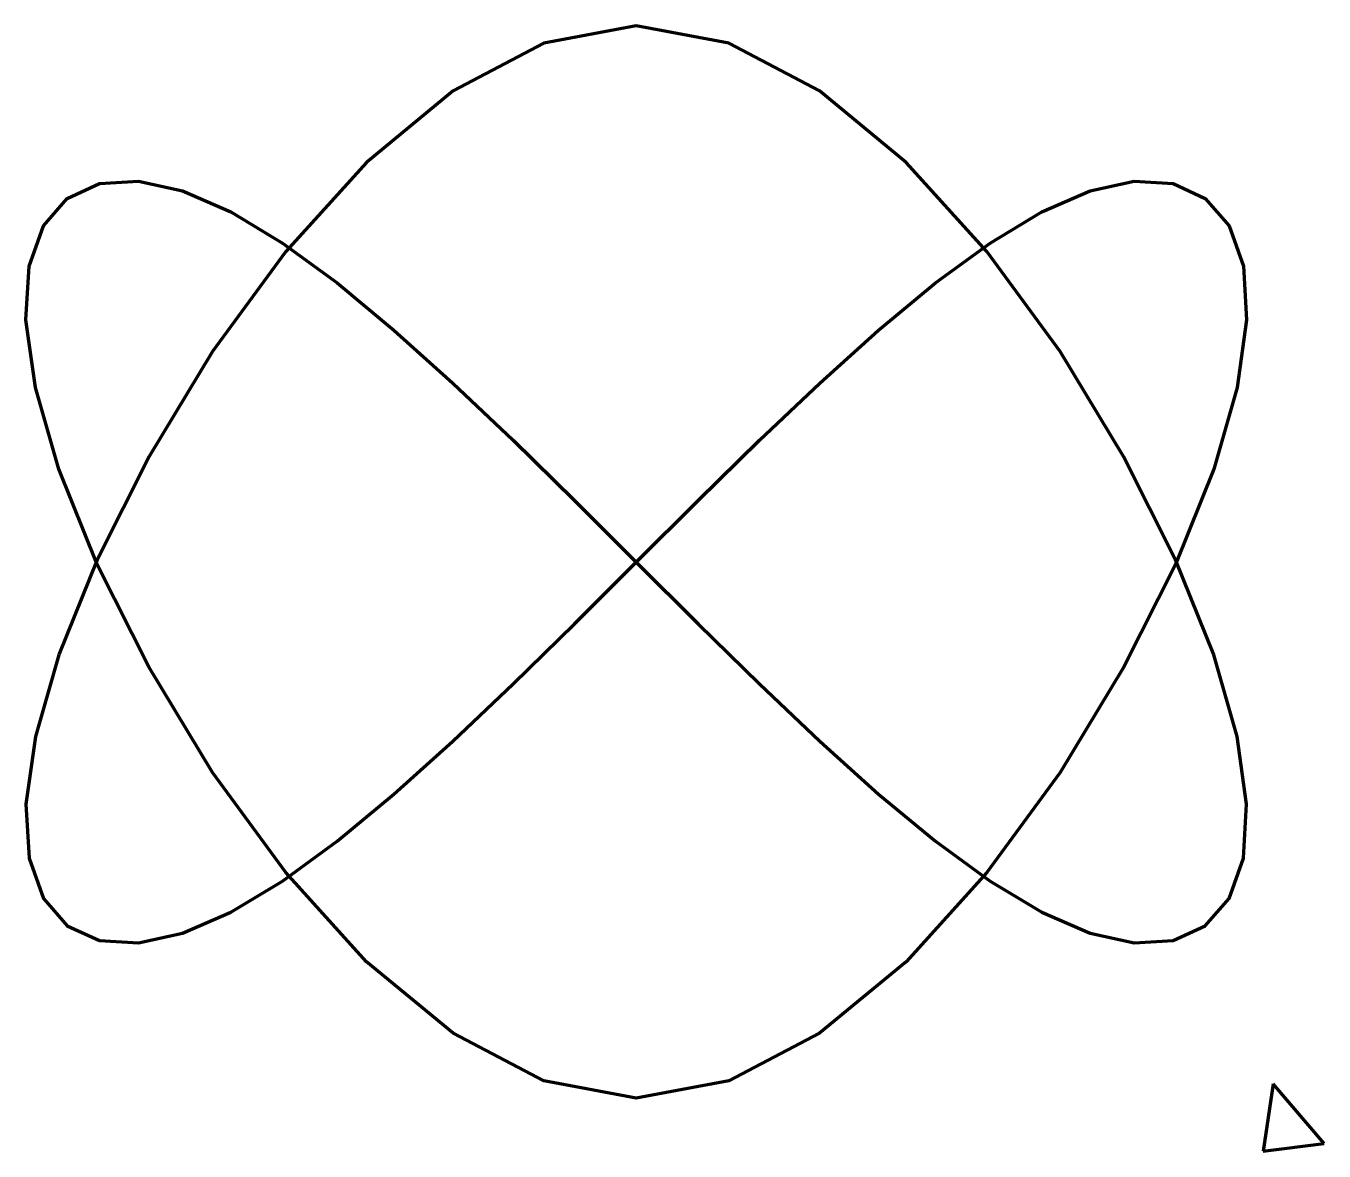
# Model space of a CAD drawing. Header units: inches. Extents: x 9.2 to 30.1, y 1.4 to 19.5.
import ezdxf

# ---------------------------------------------------------------- set-up
doc = ezdxf.new("R2010")
doc.units = ezdxf.units.IN
doc.header["$MEASUREMENT"] = 0
doc.layers.get('0').update_dxf_attribs({"true_color": 0xc2ced6})

msp = doc.modelspace()

# ---------------------------------------------------------------- linework, layer by layer
at = {"lineweight": 211, "ltscale": 100}
for p, q in [((29.316, 2.442), (29.155, 1.355)), ((30.139, 1.475), (29.316, 2.442)), ((29.155, 1.355), (30.139, 1.475))]:
    msp.add_line(p, q, dxfattribs=at)
msp.add_polyline3d([(9.69, 9.376, -6.667), (9.311, 8.055, -7.398), (9.159, 6.962, -8.083), (9.21, 6.092, -8.706), (9.44, 5.439, -9.25), (9.827, 4.996, -9.701), (10.346, 4.759, -10.042), (10.975, 4.721, -10.258), (11.69, 4.876, -10.333), (12.47, 5.216, -10.254), (13.305, 5.72, -10.01), (14.186, 6.365, -9.595), (15.107, 7.126, -9), (16.059, 7.982, -8.217), (17.034, 8.908, -7.24), (18.025, 9.88, -6.059), (19.023, 10.876, -4.667), (20.022, 11.872, -3.074), (21.013, 12.845, -1.365), (21.988, 13.771, 0.361), (22.94, 14.626, 2), (23.861, 15.388, 3.452), (24.742, 16.033, 4.615), (25.577, 16.536, 5.387), (26.357, 16.876, 5.667), (27.072, 17.032, 5.391), (27.7, 16.994, 4.646), (28.22, 16.756, 3.557), (28.607, 16.314, 2.25), (28.837, 15.661, 0.849), (28.888, 14.79, -0.521), (28.736, 13.698, -1.734), (28.357, 12.376, -2.667), (27.737, 10.839, -3.222), (26.898, 9.171, -3.422), (25.872, 7.475, -3.317), (24.69, 5.856, -2.958), (23.383, 4.416, -2.396), (21.982, 3.259, -1.682), (20.518, 2.489, -0.867), (19.023, 2.21, 0), (17.529, 2.489, 0.867), (16.065, 3.259, 1.682), (14.664, 4.416, 2.396), (13.357, 5.856, 2.958), (12.174, 7.475, 3.317), (11.148, 9.171, 3.422), (10.31, 10.839, 3.222), (9.69, 12.376, 2.667), (9.311, 13.698, 1.734), (9.159, 14.79, 0.521), (9.21, 15.661, -0.849), (9.44, 16.314, -2.25), (9.827, 16.756, -3.557), (10.346, 16.994, -4.646), (10.975, 17.032, -5.391), (11.69, 16.876, -5.667), (12.47, 16.536, -5.395), (13.305, 16.033, -4.677), (14.186, 15.388, -3.663), (15.107, 14.626, -2.5), (16.059, 13.771, -1.337), (17.034, 12.845, -0.323), (18.025, 11.872, 0.395), (19.023, 10.876, 0.667), (20.022, 9.88, 0.395), (21.013, 8.908, -0.323), (21.988, 7.982, -1.337), (22.94, 7.126, -2.5), (23.861, 6.365, -3.663), (24.742, 5.72, -4.677), (25.577, 5.216, -5.395), (26.357, 4.876, -5.667), (27.072, 4.721, -5.391), (27.7, 4.759, -4.646), (28.22, 4.996, -3.557), (28.607, 5.439, -2.25), (28.837, 6.092, -0.849), (28.888, 6.962, 0.521), (28.736, 8.055, 1.734), (28.357, 9.376, 2.667), (27.737, 10.914, 3.222), (26.898, 12.582, 3.422), (25.872, 14.278, 3.317), (24.69, 15.897, 2.958), (23.383, 17.337, 2.396), (21.982, 18.494, 1.682), (20.518, 19.263, 0.867), (19.023, 19.543, 0), (17.529, 19.263, -0.874), (16.065, 18.494, -1.745), (14.664, 17.337, -2.607), (13.357, 15.897, -3.458), (12.174, 14.278, -4.294), (11.148, 12.582, -5.109), (10.31, 10.914, -5.902)], close=True, dxfattribs=at)

doc.saveas('drawing.dxf')
